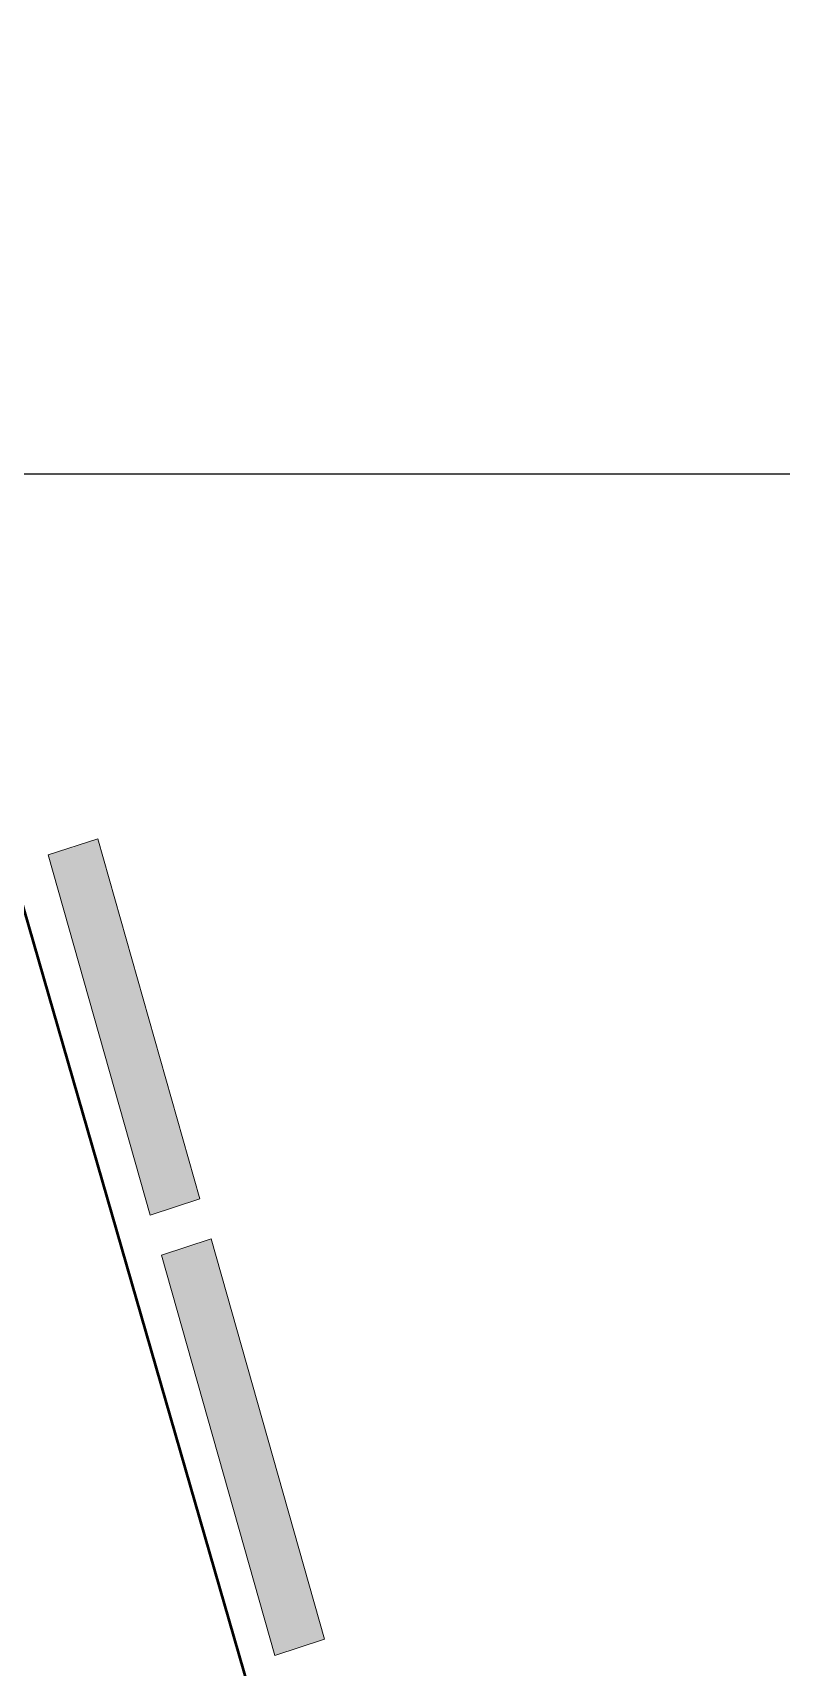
# Model space of a CAD drawing. Header units: metres. Extents: x 17323 to 19722, y -15306 to 10704.
# Drawn here: x 19302.47 to 19316.77, y -14841.73 to -14810.49 of the extents above; entities that cross this region are included whole.
import ezdxf

# ---------------------------------------------------------------- set-up
doc = ezdxf.new("R2010")
doc.units = ezdxf.units.M
doc.header["$LTSCALE"] = 35
doc.header["$MEASUREMENT"] = 0
doc.layers.add('brop', color=252, linetype='CONTINUOUS')
doc.layers.add('seating', color=164, linetype='CONTINUOUS')
doc.layers.add('road', color=7, linetype='CONTINUOUS', lineweight=50)
doc.layers.add('trees', color=7, linetype='CONTINUOUS', lineweight=20)
pattern_1 = [(37.50000000000001, (-1237483.870173604, -751791.5862339466), (-0.3111915239554515, 9.518642013487701), [0, -7.508904598945966, 0, -8.39811698566325, 0, -8.027611824531048]), (7.499999999999999, (-1237483.870173604, -751791.5862339466), (8.742818711376495, 13.94159576848741), [0, -4.050856428378744, 0, -6.76789427668156, 0, -2.593536127925416]), (327.5, (-1237489.946458247, -751791.5862339466), (15.38408165830204, 0.02795193390558023), [0, -2.470034407548015, 0, -8.892123867172854, 0, -11.60916171547567]), (317.5, (-1237489.946458247, -751791.5862339466), (14.85047802922736, 4.335772432257621), [0, -1.235017203774007, 0, -5.829281201813314, 0, -6.669092900379638])]

# ---------------------------------------------------------------- blocks, each defined once
blk = doc.blocks.new('wr4grg')
at = {"layer": 'trees', "linetype": 'Continuous'}
h = blk.add_hatch(dxfattribs=at)
h.set_pattern_fill('AR-SAND', color=256, scale=0.1944908982321271, style=0)
h.set_pattern_definition(pattern_1)
h.paths.add_polyline_path([(-24725.18127139963, 77527.01407412876), (-24802.75641760309, 77521.15112746197), (-24802.412338889, 77511.42485355273), (-24724.83719268555, 77517.28780021954)])
h.paths.add_polyline_path([(-24810.51408420573, 77520.56482130934), (-24888.0890263122, 77514.70189006723), (-24887.74494759811, 77504.97561615797), (-24810.17000549048, 77510.83854740013)])
h.paths.add_polyline_path([(-24895.84031063493, 77514.11606627157), (-24973.41543163362, 77508.25312151013), (-24973.07135291843, 77498.52684760086), (-24895.4962319209, 77504.38979236234)])
h.paths.add_polyline_path([(-24647.60615153081, 77532.87701880535), (-24717.42376042934, 77527.60036852017), (-24717.07968171418, 77517.8740946097), (-24647.26207281565, 77523.15074489616)])
h.paths.add_polyline_path([(-25205.12714465018, 77484.01064381968), (-25205.86001274484, 77493.7075339448), (-25256.28384139325, 77489.89661985022), (-25255.55097329846, 77480.1997297251)])
h.paths.add_polyline_path([(-25149.39347089501, 77488.22286348972), (-25150.12633899093, 77497.91975361491), (-25198.10250064477, 77494.29382842105), (-25197.36963254891, 77484.5969382959)])
h = blk.add_hatch(dxfattribs=at)
h.set_pattern_fill('AR-SAND', color=256, scale=0.1944908982321271, style=0)
h.set_pattern_definition(pattern_1)
h.paths.add_polyline_path([(-24999.80246523468, 77400.9563401745), (-25005.48900836526, 77393.0677407451), (-24981.54770942821, 77375.80951509783, -0.08814519757736249), (-24975.05055234229, 77371.12600133488), (-24944.83963718871, 77349.34828609455), (-24939.15309405819, 77357.23688552379)], flags=17)
h.paths.add_polyline_path([(-24616.06305653093, 77455.40059363922), (-24618.82111834548, 77464.64865789752, 0.06664721392741772), (-24669.35839612503, 77437.75721848856), (-24663.40191606592, 77430.0655041837, -0.06507833009466733)], flags=17)
h.paths.add_polyline_path([(-25221.03071933368, 77425.17390327227), (-25283.25037691821, 77420.47148823497), (-25283.98324501293, 77430.16837836012), (-25221.76358742852, 77434.87079339735)])
h.paths.add_polyline_path([(-25198.20833083932, 77436.65104415857), (-25197.47546274454, 77426.95415403346), (-25147.73694649033, 77430.71327364589), (-25148.46981459975, 77440.41016395781)])
h.paths.add_polyline_path([(-25147.24389223004, 77424.48015868149), (-25193.98965009168, 77379.5043418864), (-25187.24730468559, 77372.49666380002), (-25140.50154682397, 77417.4724805939)])
h.paths.add_polyline_path([(-25307.03416806989, 77270.7400440597), (-25300.29182266377, 77263.73236597335), (-25260.43286676134, 77302.08213673966), (-25267.17521216747, 77309.08981482613)])
h.paths.add_polyline_path([(-25261.56906969807, 77314.48369115096), (-25254.82672429195, 77307.47601306453), (-25212.78065577353, 77347.93008550102), (-25219.52300117959, 77354.93776358738)])
h.paths.add_polyline_path([(-25189.40245684216, 77328.58942733238), (-25240.56542136933, 77279.36365317581), (-25233.82307596444, 77272.35597508946), (-25182.66011143607, 77321.58174924602)])
h.paths.add_polyline_path([(-25166.34603392679, 77350.77286173282), (-25159.60368852076, 77343.76518364642), (-25112.85793065911, 77388.7410004403), (-25119.60027606515, 77395.74867852674)])
h.paths.add_polyline_path([(-24977.43348621964, 77421.99364040895), (-24909.23244215702, 77372.83051810297), (-24903.54589902764, 77380.71911753222), (-24971.74694308909, 77429.88223983833)])
h.paths.add_polyline_path([(-24970.02125927957, 77453.89688507577), (-24969.28839118371, 77444.19999495176), (-24920.80394056038, 77447.86433542665), (-24921.53680865513, 77457.56122555179)])
h.paths.add_polyline_path([(-24913.77929655506, 77458.14752002798), (-24913.04642846025, 77448.45062990407), (-24861.69153475287, 77452.33191169913), (-24862.42440284876, 77462.02880182538)])
h.paths.add_polyline_path([(-24854.66689074875, 77462.61509630052), (-24853.93402265277, 77452.91820617767), (-24805.44957202944, 77456.58254665264), (-24806.18244012425, 77466.2794367778)])
edge = h.paths.add_edge_path()
edge.add_line((-24999.80246523468, 77400.9563401745), (-25005.48900836526, 77393.06774074405))
edge.add_line((-25005.48900836526, 77393.0677407451), (-24944.83963718875, 77349.34828609451))
edge.add_line((-24999.80246523468, 77400.9563401745), (-24939.15309405817, 77357.2368855239))
edge.add_line((-24944.83955917213, 77349.34839432307), (-24939.15309405813, 77357.23688552497))
h.paths.add_polyline_path([(-24917.15595308508, 77329.39234016738), (-24876.13523604986, 77299.8223158885), (-24870.44869291928, 77307.71091531897), (-24911.46940995441, 77337.28093959665)])
h.paths.add_polyline_path([(-24879.09887585635, 77351.1085602355), (-24849.31533249342, 77329.6389184547), (-24843.28181988859, 77337.27740290556), (-24873.4123327258, 77358.99715966485)])
h.paths.add_polyline_path([(-24843.00445294924, 77325.08968395008), (-24809.87233534455, 77301.20620280177), (-24803.83882273975, 77308.84468725264), (-24836.9709403445, 77332.72816840083)])
h.paths.add_polyline_path([(-24744.46896370535, 77470.94359583642), (-24743.73609560952, 77461.24670571247), (-24683.61537683607, 77465.79048790186), (-24684.34824493079, 77475.4873780269)])
edge = h.paths.add_edge_path()
edge.add_line((-24675.59836931864, 77433.10992972377), (-24669.64182039698, 77425.4181264936))
edge.add_arc((-24542.81931057016, 77261.64984330522), 207.1328066172154, 127.7542773741158, 144.6876865143138)
edge.add_line((-24711.84245290022, 77381.37944254387), (-24720.41286097057, 77386.09919753559))
edge.add_arc((-24543.66548568424, 77262.47487384632), 215.6910013850339, 127.71074550066109, 145.029489081592, ccw=False)
edge = h.paths.add_edge_path()
edge.add_arc((-24542.81931057016, 77261.64984330522), 207.1328066172154, 151.6921665525266, 170.8262471345489)
edge.add_line((-24747.30276490978, 77294.67281225658), (-24756.96089231542, 77295.86232464989))
edge.add_arc((-24542.81931057016, 77261.64984330522), 216.8573515288217, 151.6781471644875, 170.9228124446572, ccw=False)
edge.add_line((-24733.71807169399, 77364.53217372963), (-24725.18162851726, 77359.87399802293))
edge = h.paths.add_edge_path()
edge.add_line((-24618.82111834548, 77464.64865789752), (-24616.04110104252, 77455.32697463741))
edge.add_arc((-24542.81931057016, 77261.64984330522), 207.1328066172154, 110.7081348636798, 125.6019870731536)
edge.add_arc((-24543.66548568424, 77262.47487384632), 215.6910013850339, 110.3920019197159, 125.6438627384012)
edge.add_line((-24669.38806135135, 77437.79552575287), (-24663.40191606585, 77430.06550418377))
h.paths.add_polyline_path([(-24639.088084688, 77469.15575566904), (-24639.82095278386, 77478.85264579412), (-24676.59073283072, 77476.07367250319), (-24675.85786473594, 77466.37678237807)])
at = {"layer": 'road', "linetype": 'Continuous'}
blk.add_line((-24995.85432975664, 77491.38212472059), (-24571.26408158086, 77521.30364361923), dxfattribs=at)
at = {"layer": 'trees'}
for p, q in [((-24647.60615153081, 77532.87701880535), (-24717.42376042934, 77527.60036852017)), ((-24725.18127139963, 77527.01407412876), (-24802.75641760309, 77521.15112746197)), ((-24647.26207281565, 77523.15074489616), (-24717.07968171418, 77517.8740946097)), ((-24724.83719268555, 77517.28780021954), (-24802.412338889, 77511.42485355273))]:
    blk.add_line(p, q, dxfattribs=at)
at = {"layer": 'trees', "linetype": 'Continuous', "flags": 128}
for points in [[(-24647.26207212053, 77523.15072522951), (-24647.6061508345, 77532.87699913878)], [(-24724.83719099086, 77517.28775230846), (-24725.18126970489, 77527.0140262189)], [(-24717.07968101904, 77517.87407494312), (-24717.42375973318, 77527.60034885349)], [(-24802.41235950316, 77511.42543625891), (-24802.75643821718, 77521.1517101682)]]:
    blk.add_lwpolyline(points, dxfattribs=at)

msp = doc.modelspace()

# ---------------------------------------------------------------- linework, layer by layer
at = {"layer": 'brop'}
msp.add_lwpolyline([(18800.35729460651, -14445.76698293134), (18774.67067349572, -14268.67894962236), (18830.05918402235, -14255.81666079947), (18898.60605546237, -14315.0736125488), (18958.99990327759, -14317.17446208085), (18948.84900746272, -14405.35870410168), (19119.94471774749, -14423.54621332364), (19121.84488743784, -14405.67070992932), (19174.7061589005, -14433.67144173842), (19178.49101053933, -14602.00742505576), (19243.94067528854, -14626.81423467204), (19365.3520749827, -14637.08836350489), (19417.23505457524, -14897.81570246761), (19251.52739100168, -14953.4368879238), (19218.65027401025, -14852.53812853424, -0.07891164602522698), (19217.91224832517, -14847.89096933312), (19217.91224832517, -14833.92022349467, -0.4142135623730951), (19232.91224832517, -14818.92022349467), (19337.5, -14818.92022349467)], format="xyb", dxfattribs=at)

# ---------------------------------------------------------------- block references
at = {"layer": 'seating', "xscale": -0.1021646018190125, "yscale": 0.1021646018190125, "zscale": 0.1021646018190125, "rotation": 290.1259411370016}
msp.add_blockref('wr4grg', (10999.83115940834, -15187.07779030544), dxfattribs=at)

doc.saveas('drawing.dxf')
